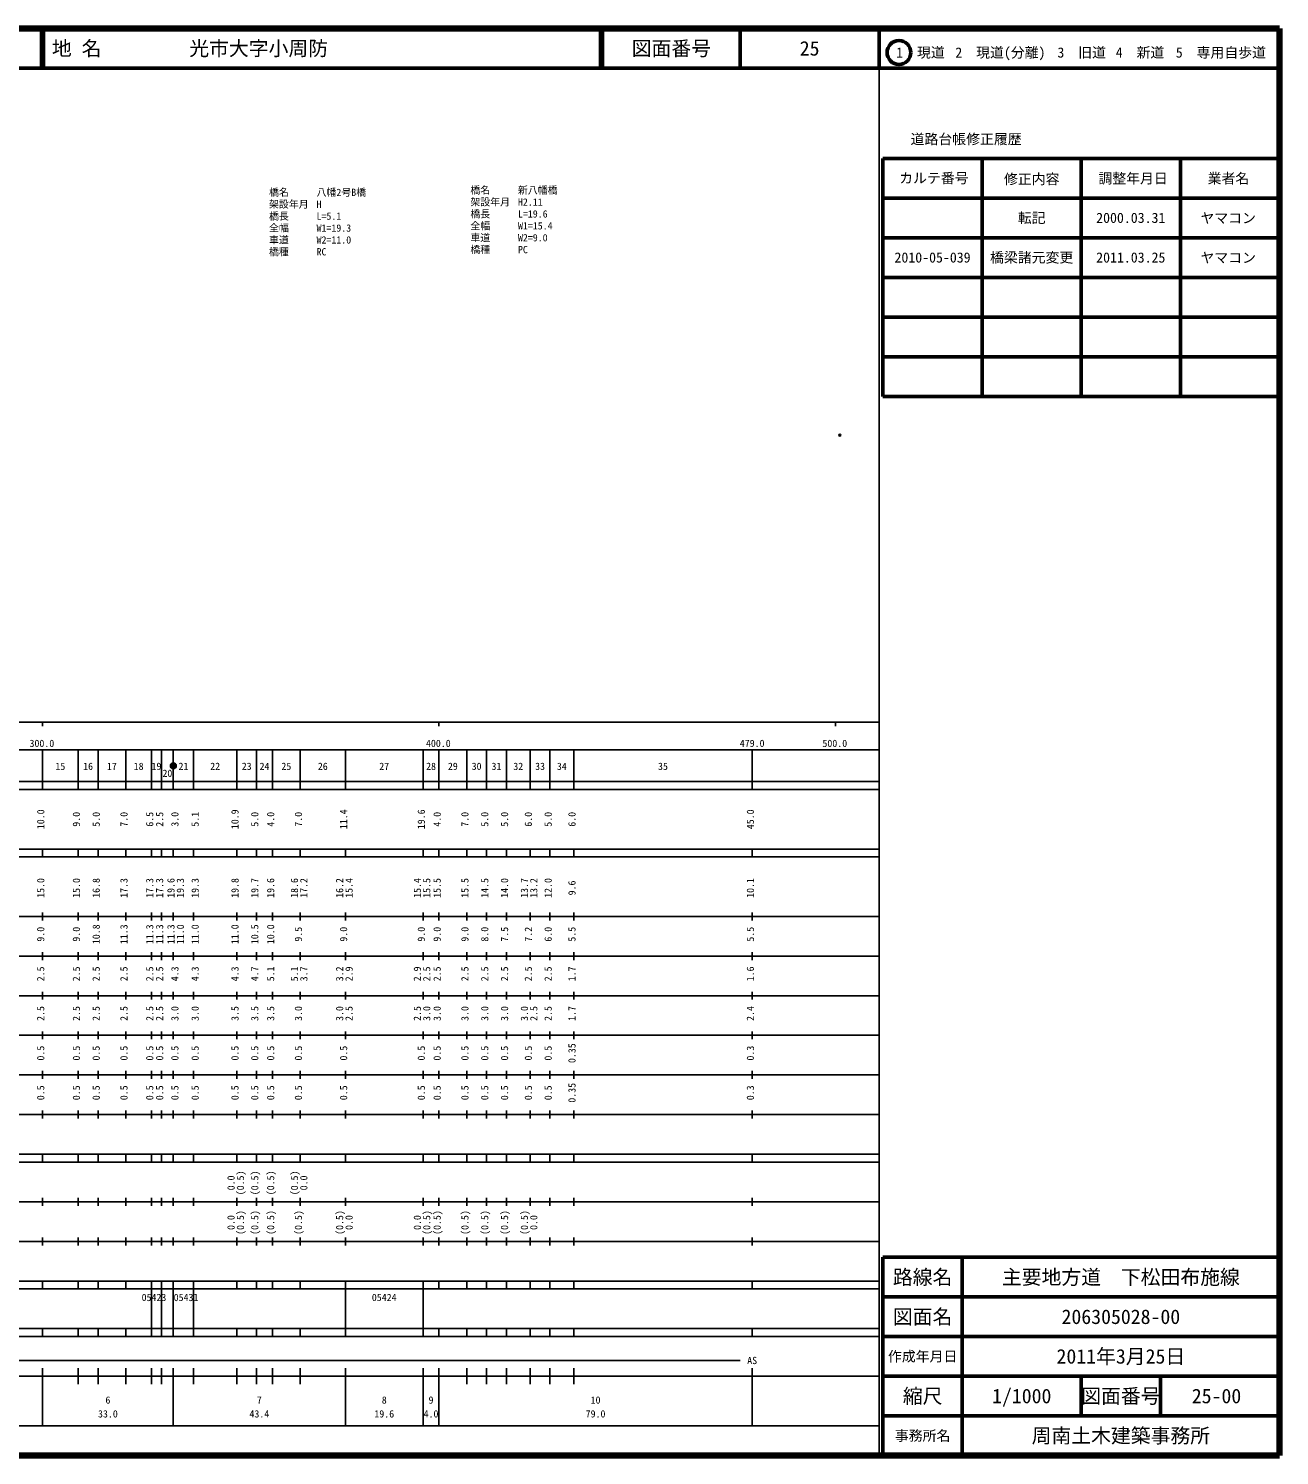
# Model space of a CAD drawing. Units: millimetres on the paper, with parts at other scales. Extents: x 40 to 680, y 20 to 380.
# Drawn here: x 364.5 to 680, y 20 to 380 of the extents above; entities that cross this region are included whole.
import ezdxf
from ezdxf.enums import TextEntityAlignment as Align

# ---------------------------------------------------------------- set-up
doc = ezdxf.new("R2010")
doc.units = ezdxf.units.MM
doc.header["$PDMODE"] = 32
doc.header["$PDSIZE"] = 0.5
for name, color, linetype in [('M-OTRS', 6, 'Continuous'), ('M-STR-HTXT', 7, 'Continuous'), ('M-TTL-TXT', 7, 'Continuous')]:
    doc.layers.add(name, color=color, linetype=linetype)
for name, color, linetype, lineweight in [('M-TTL', 2, 'Continuous', 140), ('M-TTL-BAND', 7, 'Continuous', 25), ('M-TTL-FRAM', 2, 'Continuous', 50), ('M-TTL-LINE', 7, 'Continuous', 50)]:
    doc.layers.add(name, color=color, linetype=linetype, lineweight=lineweight)
doc.styles.add('ＭＳ ゴシック', font='')
doc.styles.get('ＭＳ ゴシック').set_extended_font_data('MS Gothic')

msp = doc.modelspace()

# ---------------------------------------------------------------- hatches: boundary and pattern name
at = {"layer": 'M-TTL-BAND'}
msp.add_hatch(color=256, dxfattribs=at).paths.add_polyline_path([(401.75, 194, 1), (400.25, 194, 1)])

# ---------------------------------------------------------------- linework, layer by layer
at = {"layer": 'M-OTRS'}
msp.add_point((569.101, 277.423), dxfattribs=at)
at = {"layer": 'M-TTL'}
for p, q in [((680, 380), (40, 380)), ((680, 20), (680, 380)), ((40, 20), (680, 20))]:
    msp.add_line(p, q, dxfattribs=at)
at = {"layer": 'M-TTL-BAND'}
for p, q in [((579, 20), (579, 370)), ((40, 205), (579, 205)), ((368, 205), (368, 204)), ((468, 205), (468, 204)), ((568, 205), (568, 204)), ((68, 198), (579, 198)), ((368, 188), (368, 198)), ((377, 188), (377, 198)), ((382, 188), (382, 198)), ((389, 188), (389, 198)), ((395.5, 188), (395.5, 198)), ((398, 188), (398, 198)), ((401, 188), (401, 198)), ((406.1, 188), (406.1, 198)), ((417, 188), (417, 198)), ((422, 188), (422, 198)), ((426, 188), (426, 198)), ((433, 188), (433, 198)), ((444.4, 188), (444.4, 198)), ((464, 188), (464, 198)), ((468, 188), (468, 198)), ((475, 188), (475, 198)), ((480, 188), (480, 198)), ((485, 188), (485, 198)), ((491, 188), (491, 198)), ((496, 188), (496, 198)), ((502, 188), (502, 198)), ((547, 188), (547, 198)), ((40, 190), (579, 190)), ((40, 188), (579, 188)), ((40, 173), (579, 173)), ((368, 171), (368, 173)), ((377, 171), (377, 173)), ((382, 171), (382, 173)), ((389, 171), (389, 173)), ((395.5, 171), (395.5, 173)), ((398, 171), (398, 173)), ((401, 171), (401, 173)), ((406.1, 171), (406.1, 173)), ((417, 171), (417, 173)), ((422, 171), (422, 173)), ((426, 171), (426, 173)), ((433, 171), (433, 173)), ((444.4, 171), (444.4, 173)), ((464, 171), (464, 173)), ((468, 171), (468, 173)), ((475, 171), (475, 173)), ((480, 171), (480, 173)), ((485, 171), (485, 173)), ((491, 171), (491, 173)), ((496, 171), (496, 173)), ((502, 171), (502, 173)), ((547, 171), (547, 173)), ((40, 171), (579, 171)), ((40, 156), (579, 156)), ((368, 155), (368, 157)), ((377, 155), (377, 157)), ((382, 155), (382, 157)), ((389, 155), (389, 157)), ((395.5, 155), (395.5, 157)), ((398, 155), (398, 157)), ((401, 155), (401, 157)), ((406.1, 155), (406.1, 157)), ((417, 155), (417, 157)), ((422, 155), (422, 157)), ((426, 155), (426, 157)), ((433, 155), (433, 157)), ((444.4, 155), (444.4, 157)), ((464, 155), (464, 157)), ((468, 155), (468, 157)), ((475, 155), (475, 157)), ((480, 155), (480, 157)), ((485, 155), (485, 157)), ((491, 155), (491, 157)), ((496, 155), (496, 157)), ((502, 155), (502, 157)), ((547, 155), (547, 157)), ((46, 146), (579, 146)), ((368, 145), (368, 147)), ((377, 145), (377, 147)), ((382, 145), (382, 147)), ((389, 145), (389, 147)), ((395.5, 145), (395.5, 147)), ((398, 145), (398, 147)), ((401, 145), (401, 147)), ((406.1, 145), (406.1, 147)), ((417, 145), (417, 147)), ((422, 145), (422, 147)), ((426, 145), (426, 147)), ((433, 145), (433, 147)), ((444.4, 145), (444.4, 147)), ((464, 145), (464, 147)), ((468, 145), (468, 147)), ((475, 145), (475, 147)), ((480, 145), (480, 147)), ((485, 145), (485, 147)), ((491, 145), (491, 147)), ((496, 145), (496, 147)), ((502, 145), (502, 147)), ((547, 145), (547, 147)), ((368, 135), (368, 137)), ((377, 135), (377, 137)), ((382, 135), (382, 137)), ((389, 135), (389, 137)), ((395.5, 135), (395.5, 137)), ((398, 135), (398, 137)), ((401, 135), (401, 137)), ((406.1, 135), (406.1, 137)), ((417, 135), (417, 137)), ((422, 135), (422, 137)), ((426, 135), (426, 137)), ((433, 135), (433, 137)), ((444.4, 135), (444.4, 137)), ((464, 135), (464, 137)), ((468, 135), (468, 137)), ((475, 135), (475, 137)), ((480, 135), (480, 137)), ((485, 135), (485, 137)), ((491, 135), (491, 137)), ((496, 135), (496, 137)), ((502, 135), (502, 137)), ((547, 135), (547, 137)), ((52, 136), (579, 136)), ((46, 126), (579, 126)), ((368, 125), (368, 127)), ((377, 125), (377, 127)), ((382, 125), (382, 127)), ((389, 125), (389, 127)), ((395.5, 125), (395.5, 127)), ((398, 125), (398, 127)), ((401, 125), (401, 127)), ((406.1, 125), (406.1, 127)), ((417, 125), (417, 127)), ((422, 125), (422, 127)), ((426, 125), (426, 127)), ((433, 125), (433, 127)), ((444.4, 125), (444.4, 127)), ((464, 125), (464, 127)), ((468, 125), (468, 127)), ((475, 125), (475, 127)), ((480, 125), (480, 127)), ((485, 125), (485, 127)), ((491, 125), (491, 127)), ((496, 125), (496, 127)), ((502, 125), (502, 127)), ((547, 125), (547, 127)), ((52, 116), (579, 116)), ((368, 115), (368, 117)), ((377, 115), (377, 117)), ((382, 115), (382, 117)), ((389, 115), (389, 117)), ((395.5, 115), (395.5, 117)), ((398, 115), (398, 117)), ((401, 115), (401, 117)), ((406.1, 115), (406.1, 117)), ((417, 115), (417, 117)), ((422, 115), (422, 117)), ((426, 115), (426, 117)), ((433, 115), (433, 117)), ((444.4, 115), (444.4, 117)), ((464, 115), (464, 117)), ((468, 115), (468, 117)), ((475, 115), (475, 117)), ((480, 115), (480, 117)), ((485, 115), (485, 117)), ((491, 115), (491, 117)), ((496, 115), (496, 117)), ((502, 115), (502, 117)), ((547, 115), (547, 117)), ((46, 106), (579, 106)), ((368, 105), (368, 107)), ((377, 105), (377, 107)), ((382, 105), (382, 107)), ((389, 105), (389, 107)), ((395.5, 105), (395.5, 107)), ((398, 105), (398, 107)), ((401, 105), (401, 107)), ((406.1, 105), (406.1, 107)), ((417, 105), (417, 107)), ((422, 105), (422, 107)), ((426, 105), (426, 107)), ((433, 105), (433, 107)), ((444.4, 105), (444.4, 107)), ((464, 105), (464, 107)), ((468, 105), (468, 107)), ((475, 105), (475, 107)), ((480, 105), (480, 107)), ((485, 105), (485, 107)), ((491, 105), (491, 107)), ((496, 105), (496, 107)), ((502, 105), (502, 107)), ((547, 105), (547, 107)), ((40, 96), (579, 96)), ((40, 94), (579, 94)), ((368, 94), (368, 96)), ((377, 94), (377, 96)), ((382, 94), (382, 96)), ((389, 94), (389, 96)), ((395.5, 94), (395.5, 96)), ((398, 94), (398, 96)), ((401, 94), (401, 96)), ((406.1, 94), (406.1, 96)), ((417, 94), (417, 96)), ((422, 94), (422, 96)), ((426, 94), (426, 96)), ((433, 94), (433, 96)), ((444.4, 94), (444.4, 96)), ((464, 94), (464, 96)), ((468, 94), (468, 96)), ((475, 94), (475, 96)), ((480, 94), (480, 96)), ((485, 94), (485, 96)), ((491, 94), (491, 96)), ((496, 94), (496, 96)), ((502, 94), (502, 96)), ((547, 94), (547, 96)), ((49, 84), (579, 84)), ((368, 83), (368, 85)), ((377, 83), (377, 85)), ((382, 83), (382, 85)), ((389, 83), (389, 85)), ((395.5, 83), (395.5, 85)), ((398, 83), (398, 85)), ((401, 83), (401, 85)), ((406.1, 83), (406.1, 85)), ((417, 83), (417, 85)), ((422, 83), (422, 85)), ((426, 83), (426, 85)), ((433, 83), (433, 85)), ((444.4, 83), (444.4, 85)), ((464, 83), (464, 85)), ((468, 83), (468, 85)), ((475, 83), (475, 85)), ((480, 83), (480, 85)), ((485, 83), (485, 85)), ((491, 83), (491, 85)), ((496, 83), (496, 85)), ((502, 83), (502, 85)), ((547, 83), (547, 85)), ((40, 74), (579, 74)), ((368, 73), (368, 75)), ((377, 73), (377, 75)), ((382, 73), (382, 75)), ((389, 73), (389, 75)), ((395.5, 73), (395.5, 75)), ((398, 73), (398, 75)), ((401, 73), (401, 75)), ((406.1, 73), (406.1, 75)), ((417, 73), (417, 75)), ((422, 73), (422, 75)), ((426, 73), (426, 75)), ((433, 73), (433, 75)), ((444.4, 73), (444.4, 75)), ((464, 73), (464, 75)), ((468, 73), (468, 75)), ((475, 73), (475, 75)), ((480, 73), (480, 75)), ((485, 73), (485, 75)), ((491, 73), (491, 75)), ((496, 73), (496, 75)), ((502, 73), (502, 75)), ((547, 73), (547, 75)), ((40, 64), (579, 64)), ((40, 62), (579, 62)), ((368, 62), (368, 64)), ((377, 62), (377, 64)), ((382, 62), (382, 64)), ((389, 62), (389, 64)), ((395.5, 62), (395.5, 64)), ((395.5, 52), (395.5, 62)), ((398, 62), (398, 64)), ((398, 52), (398, 62)), ((401, 62), (401, 64)), ((401, 52), (401, 62)), ((406.1, 62), (406.1, 64)), ((406.1, 52), (406.1, 62)), ((417, 62), (417, 64)), ((422, 62), (422, 64)), ((426, 62), (426, 64)), ((433, 62), (433, 64)), ((444.4, 62), (444.4, 64)), ((444.4, 52), (444.4, 62)), ((464, 62), (464, 64)), ((464, 52), (464, 62)), ((468, 62), (468, 64)), ((475, 62), (475, 64)), ((480, 62), (480, 64)), ((485, 62), (485, 64)), ((491, 62), (491, 64)), ((496, 62), (496, 64)), ((502, 62), (502, 64)), ((547, 62), (547, 64)), ((40, 52), (579, 52)), ((368, 50), (368, 52)), ((377, 50), (377, 52)), ((382, 50), (382, 52)), ((389, 50), (389, 52)), ((395.5, 50), (395.5, 52)), ((398, 50), (398, 52)), ((401, 50), (401, 52)), ((406.1, 50), (406.1, 52)), ((417, 50), (417, 52)), ((422, 50), (422, 52)), ((426, 50), (426, 52)), ((433, 50), (433, 52)), ((444.4, 50), (444.4, 52)), ((464, 50), (464, 52)), ((468, 50), (468, 52)), ((475, 50), (475, 52)), ((480, 50), (480, 52)), ((485, 50), (485, 52)), ((491, 50), (491, 52)), ((496, 50), (496, 52)), ((502, 50), (502, 52)), ((547, 50), (547, 52)), ((40, 50), (579, 50)), ((71, 44), (544, 44)), ((40, 40), (579, 40)), ((368, 27.5), (368, 42)), ((377, 38), (377, 42)), ((382, 38), (382, 42)), ((389, 38), (389, 42)), ((395.5, 38), (395.5, 42)), ((398, 38), (398, 42)), ((401, 27.5), (401, 42)), ((406.1, 38), (406.1, 42)), ((417, 38), (417, 42)), ((422, 38), (422, 42)), ((426, 38), (426, 42)), ((433, 38), (433, 42)), ((444.4, 27.5), (444.4, 42)), ((464, 27.5), (464, 42)), ((468, 27.5), (468, 42)), ((475, 38), (475, 42)), ((480, 38), (480, 42)), ((485, 38), (485, 42)), ((491, 38), (491, 42)), ((496, 38), (496, 42)), ((502, 38), (502, 42)), ((547, 27.5), (547, 42)), ((68, 27.5), (579, 27.5))]:
    msp.add_line(p, q, dxfattribs=at)
msp.add_lwpolyline([(401.75, 194, 1), (400.25, 194, 1)], format="xyb", close=True, dxfattribs=at)
at = {"layer": 'M-TTL-FRAM'}
for p, q in [((580, 347.197), (580, 287.197)), ((580, 347.197), (680, 347.197)), ((580, 287.197), (680, 287.197)), ((680, 70), (580, 70)), ((580, 70), (580, 20))]:
    msp.add_line(p, q, dxfattribs=at)
at = {"layer": 'M-TTL-LINE'}
for p, q in [((367.75, 380), (367.75, 370)), ((368.25, 380), (368.25, 370)), ((508.747, 380), (508.747, 370)), ((509.247, 380), (509.247, 370)), ((543.997, 380), (543.997, 370)), ((579, 380), (579, 370)), ((40, 370), (680, 370)), ((605, 347.197), (605, 287.197)), ((630, 347.197), (630, 287.197)), ((655, 347.197), (655, 287.197)), ((580, 337.197), (680, 337.197)), ((580, 327.197), (680, 327.197)), ((580, 317.197), (680, 317.197)), ((580, 307.197), (680, 307.197)), ((580, 297.197), (680, 297.197)), ((600, 70), (600, 20)), ((680, 60), (580, 60)), ((680, 50), (580, 50)), ((680, 40), (580, 40)), ((630, 40), (630, 30)), ((650, 40), (650, 30)), ((680, 30), (580, 30))]:
    msp.add_line(p, q, dxfattribs=at)
msp.add_circle((584.031, 373.958), 3, dxfattribs=at)

# ---------------------------------------------------------------- texts
at = {"layer": 'M-STR-HTXT', "style": 'ＭＳ ゴシック'}
for s, rotation, p in [('橋名', 359.988, (425.13, 337.213)), ('八幡2号B橋', 359.988, (437.13, 337.21)), ('橋名', 359.982, (475.93, 337.768)), ('新八幡橋', 359.982, (487.93, 337.764)), ('架設年月', 359.988, (425.129, 334.213)), ('H', 359.988, (437.129, 334.21)), ('架設年月', 359.982, (475.929, 334.768)), ('H2.11', 359.982, (487.929, 334.764)), ('橋長', 359.988, (425.128, 331.213)), ('L=5.1', 359.988, (437.128, 331.21)), ('橋長', 359.982, (475.928, 331.768)), ('全幅', 359.982, (475.927, 328.768)), ('L=19.6', 359.982, (487.928, 331.764)), ('全幅', 359.988, (425.128, 328.213)), ('車道', 359.988, (425.127, 325.213)), ('W1=19.3', 359.988, (437.128, 328.21)), ('車道', 359.982, (475.926, 325.768)), ('W2=9.0', 359.982, (487.926, 325.764)), ('W1=15.4', 359.982, (487.927, 328.764)), ('橋種', 359.988, (425.126, 322.213)), ('W2=11.0', 359.988, (437.127, 325.21)), ('RC', 359.988, (437.126, 322.21)), ('橋種', 359.982, (475.925, 322.768)), ('PC', 359.982, (487.925, 322.764))]:
    msp.add_text(s, height=1.833, rotation=rotation, dxfattribs=at).set_placement(p, align=Align.BOTTOM_LEFT)
at = {"layer": 'M-TTL-BAND', "style": 'ＭＳ ゴシック'}
for s, p in [('300.0', (367.844, 198.195)), ('400.0', (467.844, 198.195)), ('479.0', (547, 198.195)), ('500.0', (567.844, 198.195)), ('15', (372.5, 192.405)), ('16', (379.5, 192.405)), ('17', (385.5, 192.405)), ('18', (392.25, 192.405)), ('19', (396.75, 192.405)), ('21', (403.55, 192.405)), ('22', (411.55, 192.405)), ('23', (419.5, 192.405)), ('24', (424, 192.405)), ('25', (429.5, 192.405)), ('26', (438.7, 192.405)), ('27', (454.2, 192.405)), ('28', (466, 192.405)), ('29', (471.5, 192.405)), ('30', (477.5, 192.405)), ('31', (482.5, 192.405)), ('32', (488, 192.405)), ('33', (493.5, 192.405)), ('34', (499, 192.405)), ('35', (524.5, 192.405)), ('20', (399.5, 190.643)), ('AS', (547, 42.5)), ('6', (384.5, 32.523)), ('7', (422.7, 32.523)), ('8', (454.2, 32.523)), ('9', (466, 32.523)), ('10', (507.5, 32.523)), ('33.0', (384.5, 29.033)), ('43.4', (422.7, 29.033)), ('19.6', (454.2, 29.033)), ('4.0', (466, 29.033)), ('79.0', (507.5, 29.033))]:
    msp.add_text(s, height=1.833, dxfattribs=at).set_placement(p, align=Align.BOTTOM_CENTER)
for s, p in [('10.0', (369, 180.5)), ('9.0', (378, 180.5)), ('5.0', (383, 180.5)), ('7.0', (390, 180.5)), ('6.5', (396.5, 180.5)), ('2.5', (399, 180.5)), ('3.0', (402.851, 180.5)), ('5.1', (407.951, 180.5)), ('10.9', (418, 180.5)), ('5.0', (423, 180.5)), ('4.0', (427, 180.5)), ('7.0', (434, 180.5)), ('11.4', (445.4, 180.5)), ('19.6', (465, 180.5)), ('4.0', (469, 180.5)), ('7.0', (476, 180.5)), ('5.0', (481, 180.5)), ('5.0', (486, 180.5)), ('6.0', (492, 180.5)), ('5.0', (497, 180.5)), ('6.0', (503, 180.5)), ('45.0', (548, 180.5)), ('15.0', (369, 163.174)), ('15.0', (378, 163.174)), ('16.8', (383, 163.174)), ('17.3', (390, 163.174)), ('17.3', (396.5, 163.174)), ('17.3', (399, 163.174)), ('19.6', (401.851, 163.174)), ('19.3', (404.221, 163.174)), ('19.3', (407.951, 163.174)), ('19.8', (418, 163.174)), ('19.7', (423, 163.174)), ('19.6', (427, 163.174)), ('18.6', (433, 163.174)), ('17.2', (435.37, 163.174)), ('16.2', (444.4, 163.174)), ('15.4', (446.77, 163.174)), ('15.4', (464, 163.174)), ('15.5', (466.37, 163.174)), ('15.5', (469, 163.174)), ('15.5', (476, 163.174)), ('14.5', (481, 163.174)), ('14.0', (486, 163.174)), ('13.7', (491, 163.174)), ('13.2', (493.37, 163.174)), ('12.0', (497, 163.174)), ('9.6', (503, 163.174)), ('10.1', (548, 163.174)), ('9.0', (369, 151.5)), ('9.0', (378, 151.5)), ('10.8', (383, 151.5)), ('11.3', (390, 151.5)), ('11.3', (396.5, 151.5)), ('11.3', (399, 151.5)), ('11.3', (401.851, 151.5)), ('11.0', (404.221, 151.5)), ('11.0', (407.951, 151.5)), ('11.0', (418, 151.5)), ('10.5', (423, 151.5)), ('10.0', (427, 151.5)), ('9.5', (434, 151.5)), ('9.0', (445.4, 151.5)), ('9.0', (465, 151.5)), ('9.0', (469, 151.5)), ('9.0', (476, 151.5)), ('8.0', (481, 151.5)), ('7.5', (486, 151.5)), ('7.2', (492, 151.5)), ('6.0', (497, 151.5)), ('5.5', (503, 151.5)), ('5.5', (548, 151.5)), ('2.5', (369, 141.5)), ('2.5', (378, 141.5)), ('2.5', (383, 141.5)), ('2.5', (390, 141.5)), ('2.5', (396.5, 141.5)), ('2.5', (399, 141.5)), ('4.3', (402.851, 141.5)), ('4.3', (407.951, 141.5)), ('4.3', (418, 141.5)), ('4.7', (423, 141.5)), ('5.1', (427, 141.5)), ('5.1', (433, 141.5)), ('3.7', (435.37, 141.5)), ('3.2', (444.4, 141.5)), ('2.9', (446.77, 141.5)), ('2.9', (464, 141.5)), ('2.5', (466.37, 141.5)), ('2.5', (469, 141.5)), ('2.5', (476, 141.5)), ('2.5', (481, 141.5)), ('2.5', (486, 141.5)), ('2.5', (492, 141.5)), ('2.5', (497, 141.5)), ('1.7', (503, 141.5)), ('1.6', (548, 141.5)), ('2.5', (369, 131.5)), ('2.5', (378, 131.5)), ('2.5', (383, 131.5)), ('2.5', (390, 131.5)), ('2.5', (396.5, 131.5)), ('2.5', (399, 131.5)), ('3.0', (402.851, 131.5)), ('3.0', (407.951, 131.5)), ('3.5', (418, 131.5)), ('3.5', (423, 131.5)), ('3.5', (427, 131.5)), ('3.0', (434, 131.5)), ('3.0', (444.4, 131.5)), ('2.5', (446.77, 131.5)), ('2.5', (464, 131.5)), ('3.0', (466.37, 131.5)), ('3.0', (469, 131.5)), ('3.0', (476, 131.5)), ('3.0', (481, 131.5)), ('3.0', (486, 131.5)), ('3.0', (491, 131.5)), ('2.5', (493.37, 131.5)), ('2.5', (497, 131.5)), ('1.7', (503, 131.5)), ('2.4', (548, 131.5)), ('0.5', (369, 121.5)), ('0.5', (378, 121.5)), ('0.5', (383, 121.5)), ('0.5', (390, 121.5)), ('0.5', (396.5, 121.5)), ('0.5', (399, 121.5)), ('0.5', (402.851, 121.5)), ('0.5', (407.951, 121.5)), ('0.5', (418, 121.5)), ('0.5', (423, 121.5)), ('0.5', (427, 121.5)), ('0.5', (434, 121.5)), ('0.5', (445.4, 121.5)), ('0.5', (465, 121.5)), ('0.5', (469, 121.5)), ('0.5', (476, 121.5)), ('0.5', (481, 121.5)), ('0.5', (486, 121.5)), ('0.5', (492, 121.5)), ('0.5', (497, 121.5)), ('0.35', (503, 121.5)), ('0.3', (548, 121.5)), ('0.5', (369, 111.5)), ('0.5', (378, 111.5)), ('0.5', (383, 111.5)), ('0.5', (390, 111.5)), ('0.5', (396.5, 111.5)), ('0.5', (399, 111.5)), ('0.5', (402.851, 111.5)), ('0.5', (407.951, 111.5)), ('0.5', (418, 111.5)), ('0.5', (423, 111.5)), ('0.5', (427, 111.5)), ('0.5', (434, 111.5)), ('0.5', (445.4, 111.5)), ('0.5', (465, 111.5)), ('0.5', (469, 111.5)), ('0.5', (476, 111.5)), ('0.5', (481, 111.5)), ('0.5', (486, 111.5)), ('0.5', (492, 111.5)), ('0.5', (497, 111.5)), ('0.35', (503, 111.5)), ('0.3', (548, 111.5)), ('0.0', (417, 88.764)), ('(0.5)', (419.37, 88.764)), ('(0.5)', (423, 88.764)), ('(0.5)', (427, 88.764)), ('(0.5)', (433, 88.764)), ('0.0', (435.37, 88.764)), ('0.0', (417, 78.764)), ('(0.5)', (419.37, 78.764)), ('(0.5)', (423, 78.764)), ('(0.5)', (427, 78.764)), ('(0.5)', (434, 78.764)), ('(0.5)', (444.4, 78.764)), ('0.0', (446.77, 78.764)), ('0.0', (464, 78.764)), ('(0.5)', (466.37, 78.764)), ('(0.5)', (469, 78.764)), ('(0.5)', (476, 78.764)), ('(0.5)', (481, 78.764)), ('(0.5)', (486, 78.764)), ('(0.5)', (491, 78.764)), ('0.0', (493.37, 78.764))]:
    msp.add_text(s, height=1.833, rotation=90, dxfattribs=at).set_placement(p, align=Align.BOTTOM_CENTER)
for s, p in [('05423', (393.003, 58.405)), ('05431', (401.086, 58.405)), ('05424', (451.075, 58.405))]:
    msp.add_text(s, height=1.833, dxfattribs=at).set_placement(p, align=Align.BOTTOM_LEFT)
at = {"layer": 'M-TTL-TXT', "style": 'ＭＳ ゴシック'}
for s, p in [('地 名', (370.38, 375)), ('光市大字小周防', (405.024, 375))]:
    msp.add_text(s, height=3.666, dxfattribs=at).set_placement(p, align=Align.MIDDLE_LEFT)
for s, height, p in [('図面番号', 3.666, (526.622, 375)), ('25', 3.666, (561.497, 375)), ('1\u3000現道', 2.566, (589.448, 373.958)), ('2\u3000現道(分離)', 2.566, (609.619, 373.958)), ('3\u3000旧道', 2.566, (630.121, 373.958)), ('4\u3000新道', 2.566, (644.824, 373.958)), ('5\u3000専用自歩道', 2.566, (665.228, 373.958)), ('道路台帳修正履歴', 2.566, (600.968, 352.113)), ('カルテ番号', 2.566, (592.839, 342.277)), ('修正内容', 2.566, (617.509, 342.023)), ('調整年月日', 2.566, (643.089, 342.197)), ('業者名', 2.566, (667.134, 342.197)), ('転記', 2.566, (617.5, 332.245)), ('2000.03.31', 2.566, (642.5, 332.245)), ('ヤマコン', 2.566, (667.077, 332.189)), ('2010-05-039', 2.566, (592.5, 322.245)), ('橋梁諸元変更', 2.566, (617.5, 322.245)), ('2011.03.25', 2.566, (642.5, 322.245)), ('ヤマコン', 2.566, (667.077, 322.189)), ('路線名', 3.666, (590, 65)), ('路線名', 3.666, (590, 65)), ('主要地方道\u3000下松田布施線', 3.666, (640, 65)), ('図面名', 3.666, (590, 55)), ('図面名', 3.666, (590, 55)), ('206305028-00', 3.666, (640, 55)), ('2011年3月25日', 3.666, (640, 45)), ('作成年月日', 2.566, (590, 45)), ('作成年月日', 2.566, (590, 45)), ('縮尺', 3.666, (590, 35)), ('縮尺', 3.666, (590, 35)), ('1/1000', 3.666, (615, 35)), ('図面番号', 3.666, (640, 35)), ('図面番号', 3.666, (640, 35)), ('25-00', 3.666, (664.125, 35)), ('事務所名', 2.566, (590, 25)), ('事務所名', 2.566, (590, 25)), ('周南土木建築事務所', 3.666, (640, 25))]:
    msp.add_text(s, height=height, dxfattribs=at).set_placement(p, align=Align.MIDDLE_CENTER)

doc.saveas('drawing.dxf')
